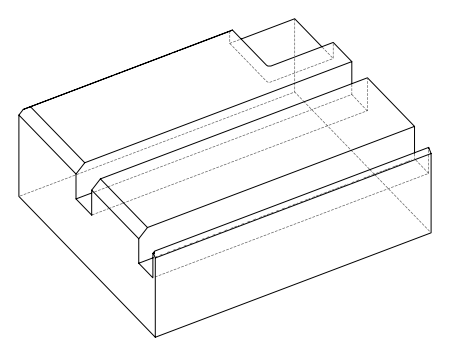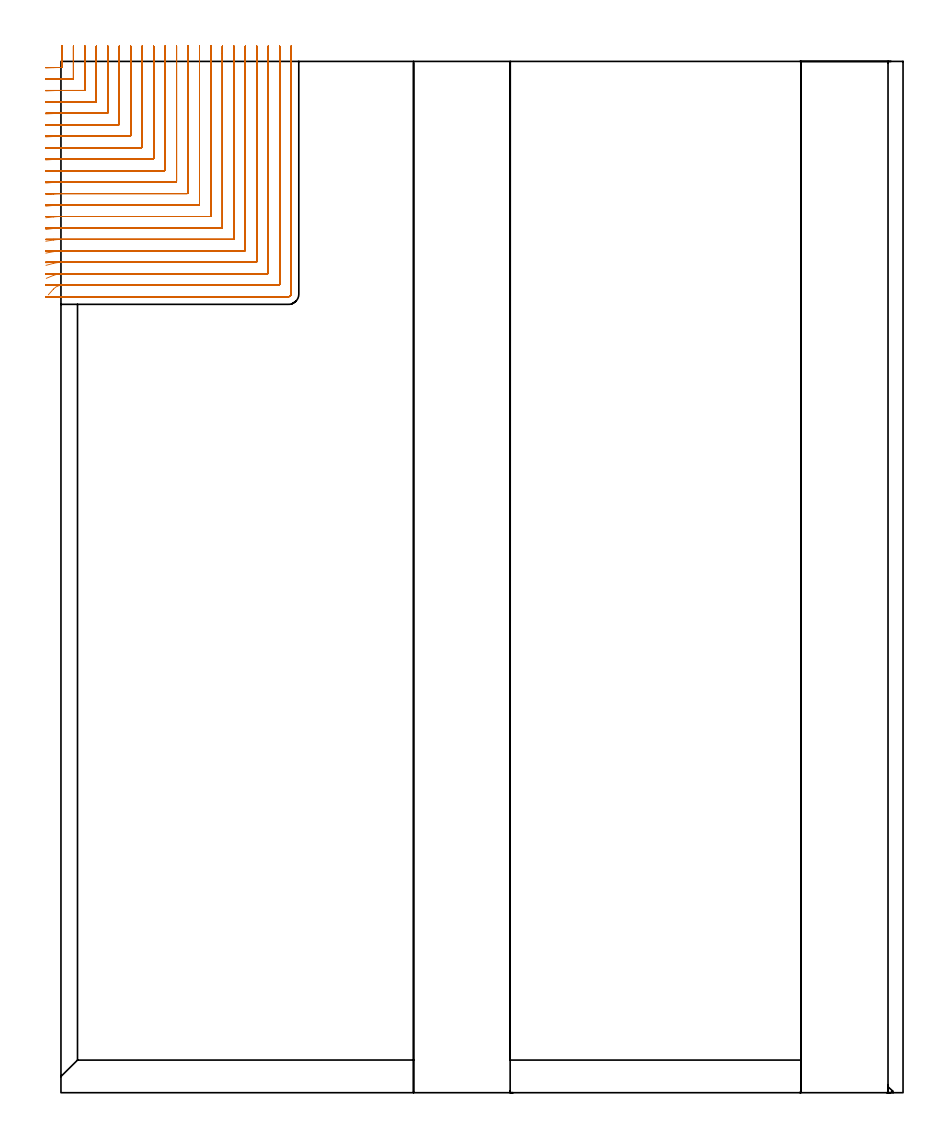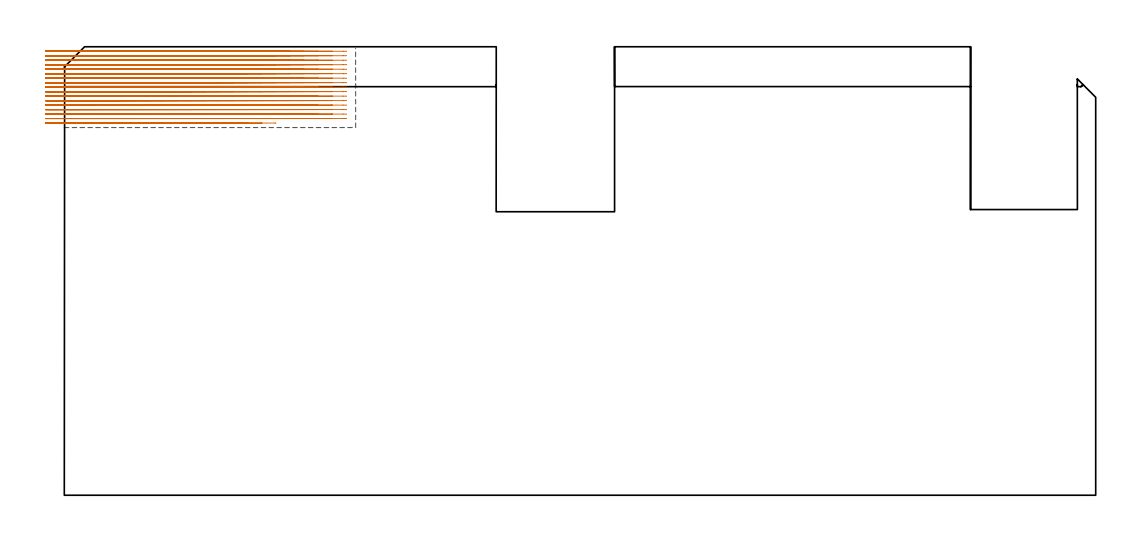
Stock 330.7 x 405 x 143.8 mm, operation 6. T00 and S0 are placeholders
(PLAN: 8 operations, 2 tool changes, 143.1 min)
(1 AREA_MILL | FG_CHAMFER_SURFACE | UGT0205_001 | 4.81 min | 10462 mm3)
(2 AREA_MILL_1 | FG_CHAMFER_SURFACE_1 | UGT0205_001 | 5.71 min | 11904 mm3)
(3 AREA_MILL_2 | FG_CHAMFER_SURFACE_2 | UGT0205_001 | 9.86 min | 52478 mm3)
(4 AREA_MILL_3 | FG_CHAMFER_SURFACE_3 | UGT0205_001 | 7.37 min | 6407 mm3)
(5 AREA_MILL_4 | FG_CHAMFER_SURFACE_4 | UGT0205_001 | 0.17 min | 132 mm3)
(6 MILL_CORNER_NOTCH_RECTANGULAR | CORNER_NOTCH_RECTANGULAR | NXT0201_008 | Follow Part, ap 1.5, ae 75% | 88.28 min | 230605 mm3)
(7 MILL_RECTANGULAR_SLOT | SLOT_RECTANGULAR | UGT0201_004 | Follow Part, ap 8, ae 75% | 13.48 min | 811189 mm3)
(8 MILL_RECTANGULAR_SLOT_1 | SLOT_RECTANGULAR_1 | UGT0201_004 | Follow Part, ap 8, ae 75% | 13.42 min | 701512 mm3)
(TOOL UGT0205_001 | Chamfer Mill 20 x 3 x 45 deg. | D20 FL50 Z2)
(TOOL NXT0201_008 | ENDMILL 6mm [2P460-0600-NA 1630] | D6 FL26 Z6)
(TOOL UGT0201_004 | End Mill 32 mm | D32 FL53 Z6)
(OP 6 MILL_CORNER_NOTCH_RECTANGULAR, part 1 of 2)
G17 G21 G94 G90
T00 M6
G54
G17 G0 G90 X-5.998 Y402.423 S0 M3
G43 Z153.8 H1
Z142.361
G94 G1 X-3. Y402.536 F250.
G2 X0.107 Y402.6 R90. F500.
G3 X0.4 Y402.894 R0.3
G1 Y408.
Y411. F250.
G0 Z153.8
X-5.998 Y397.913
Z142.361
G1 X-3. Y398.032
G2 X0.398 Y398.1 R85.5 F500.
G1 X4.605
G3 X4.9 Y398.395 R0.3
G1 Y408.
Y411. F250.
G0 Z153.8
X-5.997 Y393.403
Z142.361
G1 X-3. Y393.529
G2 X0.398 Y393.6 R81. F500.
G1 X9.105
G3 X9.4 Y393.895 R0.3
G1 Y408.
Y411. F250.
G0 Z153.8
X-5.997 Y388.891
Z142.361
G1 X-3. Y389.024
G2 X0.398 Y389.1 R76.5 F500.
G1 X13.605
G3 X13.9 Y389.395 R0.3
G1 Y408.
Y411. F250.
G0 Z153.8
X-5.997 Y384.378
Z142.361
G1 X-3. Y384.52
G2 X0.398 Y384.6 R72. F500.
G1 X18.105
G3 X18.4 Y384.895 R0.3
G1 Y408.
Y411. F250.
G0 Z153.8
X-5.996 Y379.863
Z142.361
G1 X-3. Y380.014
G2 X0.398 Y380.1 R67.5 F500.
G1 X22.605
G3 X22.9 Y380.395 R0.3
G1 Y408.
Y411. F250.
G0 Z153.8
X-5.996 Y375.346
Z142.361
G1 X-3. Y375.508
G2 X0.398 Y375.6 R63. F500.
G1 X27.105
G3 X27.4 Y375.895 R0.3
G1 Y408.
Y411. F250.
G0 Z153.8
X-5.995 Y370.827
Z142.361
G1 X-3. Y371.001
G2 X0.398 Y371.1 R58.5 F500.
G1 X31.604
G3 X31.9 Y371.396 R0.3
G1 Y408.
Y411. F250.
G0 Z153.8
X-5.994 Y366.304
Z142.361
G1 X-3. Y366.493
G2 X0.398 Y366.6 R54. F500.
G1 X36.104
G3 X36.4 Y366.896 R0.3
G1 Y408.
Y411. F250.
G0 Z153.8
X-5.993 Y361.777
Z142.361
G1 X-3. Y361.983
G2 X0.398 Y362.1 R49.5 F500.
G1 X40.604
G3 X40.9 Y362.396 R0.3
G1 Y408.
Y411. F250.
G0 Z153.8
X-5.991 Y357.245
Z142.361
G1 X-3. Y357.471
G2 X0.398 Y357.6 R45. F500.
G1 X45.104
G3 X45.4 Y357.896 R0.3
G1 Y408.
Y411. F250.
G0 Z153.8
X-5.989 Y352.705
Z142.361
G1 X-3. Y352.957
G2 X0.398 Y353.1 R40.5 F500.
G1 X49.604
G3 X49.9 Y353.396 R0.3
G1 Y408.
Y411. F250.
G0 Z153.8
X-5.987 Y348.156
Z142.361
G1 X-3. Y348.439
G2 X0.398 Y348.6 R36. F500.
G1 X54.104
G3 X54.4 Y348.896 R0.3
G1 Y408.
Y411. F250.
G0 Z153.8
X-5.982 Y343.592
Z142.361
G1 X-3. Y343.916
G2 X0.398 Y344.1 R31.5 F500.
G1 X58.603
G3 X58.9 Y344.397 R0.3
G1 Y408.
Y411. F250.
G0 Z153.8
X-5.976 Y339.008
Z142.361
G1 X-3. Y339.385
G2 X0.398 Y339.6 R27. F500.
G1 X63.103
G3 X63.4 Y339.897 R0.3
G1 Y408.
Y411. F250.
G0 Z153.8
X-5.966 Y334.389
Z142.361
G1 X-3. Y334.842
G2 X0.398 Y335.1 R22.5 F500.
G1 X67.603
G3 X67.9 Y335.397 R0.3
G1 Y408.
Y411. F250.
G0 Z153.8
X-5.946 Y329.71
Z142.361
G1 X-3. Y330.276
G2 X0.398 Y330.6 R18. F500.
G1 X72.103
G3 X72.4 Y330.897 R0.3
G1 Y408.
Y411. F250.
G0 Z153.8
X-5.903 Y324.91
Z142.361
G1 X-3. Y325.665
G2 X0.398 Y326.1 R13.5 F500.
G1 X76.603
G3 X76.9 Y326.397 R0.3
G1 Y408.
Y411. F250.
G0 Z153.8
X-5.778 Y319.801
Z142.361
G1 X-3. Y320.934
G2 X0.398 Y321.6 R9. F500.
G1 X81.103
G3 X81.4 Y321.897 R0.3
G1 Y408.
Y411. F250.
G0 Z153.8
X-4.959 Y313.339
Z142.361
G1 X-2.97 Y315.584
G2 X0.398 Y317.1 R4.5 F500.
G1 X85.603
G3 X85.9 Y317.397 R0.3
G1 Y408.
Y411. F250.
G0 Z153.8
X-2.602 Y312.6
Z142.361
G1 X0.398
X89.4 F500.
G3 X90.4 Y313.6 R1.
G1 Y408.
Y411. F250.
G0 Z153.8
X-6. Y402.574
Z140.922
G1 X-3. Y402.597
G2 X-2.296 Y402.6 R90. F500.
G1 X0.106
G3 X0.4 Y402.894 R0.3
G1 Y408.
Y411. F250.
G0 Z153.8
X-6. Y398.072
Z140.922
G1 X-3. Y398.097
G2 X-2.296 Y398.1 R85.5 F500.
G1 X4.605
G3 X4.9 Y398.395 R0.3
G1 Y408.
Y411. F250.
G0 Z153.8
X-6. Y393.571
Z140.922
G1 X-3. Y393.597
G2 X-2.296 Y393.6 R81. F500.
G1 X9.105
G3 X9.4 Y393.895 R0.3
G1 Y408.
Y411. F250.
G0 Z153.8
X-6. Y389.069
Z140.922
G1 X-3. Y389.097
G2 X-2.296 Y389.1 R76.5 F500.
G1 X13.605
G3 X13.9 Y389.395 R0.3
G1 Y408.
Y411. F250.
G0 Z153.8
X-6. Y384.567
Z140.922
G1 X-3. Y384.597
G2 X-2.296 Y384.6 R72. F500.
G1 X18.105
G3 X18.4 Y384.895 R0.3
G1 Y408.
Y411. F250.
G0 Z153.8
X-6. Y380.065
Z140.922
G1 X-3. Y380.096
G2 X-2.296 Y380.1 R67.5 F500.
G1 X22.605
G3 X22.9 Y380.395 R0.3
G1 Y408.
Y411. F250.
G0 Z153.8
X-6. Y375.563
Z140.922
G1 X-3. Y375.596
G2 X-2.296 Y375.6 R63. F500.
G1 X27.105
G3 X27.4 Y375.895 R0.3
G1 Y408.
Y411. F250.
G0 Z153.8
X-6. Y371.06
Z140.922
G1 X-3. Y371.096
G2 X-2.296 Y371.1 R58.5 F500.
G1 X31.604
G3 X31.9 Y371.396 R0.3
G1 Y408.
Y411. F250.
G0 Z153.8
X-6. Y366.556
Z140.922
G1 X-3. Y366.595
G2 X-2.296 Y366.6 R54. F500.
G1 X36.104
G3 X36.4 Y366.896 R0.3
G1 Y408.
Y411. F250.
G0 Z153.8
X-6. Y362.052
Z140.922
G1 X-3. Y362.095
G2 X-2.296 Y362.1 R49.5 F500.
G1 X40.604
G3 X40.9 Y362.396 R0.3
G1 Y408.
Y411. F250.
G0 Z153.8
X-6. Y357.548
Z140.922
G1 X-3. Y357.594
G2 X-2.296 Y357.6 R45. F500.
G1 X45.104
G3 X45.4 Y357.896 R0.3
G1 Y408.
Y411. F250.
G0 Z153.8
X-6. Y353.042
Z140.922
G1 X-3. Y353.094
G2 X-2.296 Y353.1 R40.5 F500.
G1 X49.604
G3 X49.9 Y353.396 R0.3
G1 Y408.
Y411. F250.
G0 Z153.8
X-5.999 Y348.534
Z140.922
G1 X-3. Y348.593
G2 X-2.296 Y348.6 R36. F500.
G1 X54.104
G3 X54.4 Y348.896 R0.3
G1 Y408.
Y411. F250.
G0 Z153.8
X-5.999 Y344.025
Z140.922
G1 X-3. Y344.092
G2 X-2.296 Y344.1 R31.5 F500.
G1 X58.603
G3 X58.9 Y344.397 R0.3
G1 Y408.
Y411. F250.
G0 Z153.8
X-5.999 Y339.513
Z140.922
G1 X-3. Y339.591
G2 X-2.296 Y339.6 R27. F500.
G1 X63.103
G3 X63.4 Y339.897 R0.3
G1 Y408.
Y411. F250.
G0 Z153.8
X-5.999 Y334.995
Z140.922
G1 X-3. Y335.089
G2 X-2.296 Y335.1 R22.5 F500.
G1 X67.603
G3 X67.9 Y335.397 R0.3
G1 Y408.
Y411. F250.
G0 Z153.8
X-5.998 Y330.469
Z140.922
G1 X-3. Y330.586
G2 X-2.296 Y330.6 R18. F500.
G1 X72.103
G3 X72.4 Y330.897 R0.3
G1 Y408.
Y411. F250.
G0 Z153.8
X-5.996 Y325.925
Z140.922
G1 X-3. Y326.082
G2 X-2.296 Y326.1 R13.5 F500.
G1 X76.603
G3 X76.9 Y326.397 R0.3
G1 Y408.
Y411. F250.
G0 Z153.8
X-5.991 Y321.338
Z140.922
G1 X-3. Y321.572
G2 X-2.296 Y321.6 R9. F500.
G1 X81.103
G3 X81.4 Y321.897 R0.3
G1 Y408.
Y411. F250.
G0 Z153.8
X-6. Y317.045
Z140.922
G1 X-3.
G2 X-2.296 Y317.1 R4.5 F500.
G1 X85.603
G3 X85.9 Y317.397 R0.3
G1 Y408.
Y411. F250.
G0 Z153.8
X-5.296 Y312.6
Z140.922
G1 X-2.296
X89.4 F500.
G3 X90.4 Y313.6 R1.
G1 Y408.
Y411. F250.
G0 Z153.8
X-6. Y402.599
Z139.483
G1 X-3. Y402.6
X0.106 F500.
G3 X0.4 Y402.894 R0.3
G1 Y408.
Y411. F250.
G0 Z153.8
X-6. Y398.099
Z139.483
G1 X-3. Y398.1
X0.106 F500.
X4.605
G3 X4.9 Y398.395 R0.3
G1 Y408.
Y411. F250.
G0 Z153.8
X-6. Y393.599
Z139.483
G1 X-3. Y393.6
X4.605 F500.
X9.105
G3 X9.4 Y393.895 R0.3
G1 Y408.
Y411. F250.
G0 Z153.8
X-6. Y389.099
Z139.483
G1 X-3. Y389.1
X9.105 F500.
X13.605
G3 X13.9 Y389.395 R0.3
G1 Y408.
Y411. F250.
G0 Z153.8
X-6. Y384.599
Z139.483
G1 X-3. Y384.6
X13.605 F500.
X18.105
G3 X18.4 Y384.895 R0.3
G1 Y408.
Y411. F250.
G0 Z153.8
X-6. Y380.099
Z139.483
G1 X-3. Y380.1
X18.105 F500.
X22.605
G3 X22.9 Y380.395 R0.3
G1 Y408.
Y411. F250.
G0 Z153.8
X-6. Y375.599
Z139.483
G1 X-3. Y375.6
X22.605 F500.
X27.105
G3 X27.4 Y375.895 R0.3
G1 Y408.
Y411. F250.
G0 Z153.8
X-6. Y371.098
Z139.483
G1 X-3. Y371.1
X27.105 F500.
X31.604
G3 X31.9 Y371.396 R0.3
G1 Y408.
Y411. F250.
G0 Z153.8
X-6. Y366.598
Z139.483
G1 X-3. Y366.6
X31.604 F500.
X36.104
G3 X36.4 Y366.896 R0.3
G1 Y408.
Y411. F250.
G0 Z153.8
X-6. Y362.098
Z139.483
G1 X-3. Y362.1
X36.104 F500.
X40.604
G3 X40.9 Y362.396 R0.3
G1 Y408.
Y411. F250.
G0 Z153.8
X-6. Y357.598
Z139.483
G1 X-3. Y357.6
X40.604 F500.
X45.104
G3 X45.4 Y357.896 R0.3
G1 Y408.
Y411. F250.
G0 Z153.8
X-6. Y353.098
Z139.483
G1 X-3. Y353.1
X45.104 F500.
X49.604
G3 X49.9 Y353.396 R0.3
G1 Y408.
Y411. F250.
G0 Z153.8
X-6. Y348.598
Z139.483
G1 X-3. Y348.6
X49.604 F500.
X54.104
G3 X54.4 Y348.896 R0.3
G1 Y408.
Y411. F250.
G0 Z153.8
X-6. Y344.097
Z139.483
G1 X-3. Y344.1
X54.104 F500.
X58.603
G3 X58.9 Y344.397 R0.3
G1 Y408.
Y411. F250.
G0 Z153.8
X-6. Y339.597
Z139.483
G1 X-3. Y339.6
X58.603 F500.
X63.103
G3 X63.4 Y339.897 R0.3
G1 Y408.
Y411. F250.
G0 Z153.8
X-6. Y335.096
Z139.483
G1 X-3. Y335.1
X63.103 F500.
X67.603
G3 X67.9 Y335.397 R0.3
G1 Y408.
Y411. F250.
G0 Z153.8
X-6. Y330.595
Z139.483
G1 X-3. Y330.6
X67.603 F500.
X72.103
G3 X72.4 Y330.897 R0.3
G1 Y408.
Y411. F250.
G0 Z153.8
X-6. Y326.093
Z139.483
G1 X-3. Y326.1
X72.103 F500.
X76.603
G3 X76.9 Y326.397 R0.3
G1 Y408.
Y411. F250.
G0 Z153.8
X-6. Y321.59
Z139.483
G1 X-3. Y321.6
X76.603 F500.
X81.103
G3 X81.4 Y321.897 R0.3
G1 Y408.
Y411. F250.
G0 Z153.8
X-6. Y317.08
Z139.483
G1 X-3. Y317.1
X81.103 F500.
X85.603
G3 X85.9 Y317.397 R0.3
G1 Y408.
Y411. F250.
G0 Z153.8
X-5.971 Y312.6
Z139.483
G1 X-2.971
X89.4 F500.
G3 X90.4 Y313.6 R1.
G1 Y408.
Y411. F250.
G0 Z153.8
X-6. Y402.6
Z138.044
G1 X-3.
X0.106 F500.
G3 X0.4 Y402.894 R0.3
G1 Y408.
Y411. F250.
G0 Z153.8
X-6. Y398.1
Z138.044
G1 X-3.
X4.605 F500.
G3 X4.9 Y398.395 R0.3
G1 Y408.
Y411. F250.
G0 Z153.8
X-6. Y393.6
Z138.044
G1 X-3.
X9.105 F500.
G3 X9.4 Y393.895 R0.3
G1 Y408.
Y411. F250.
G0 Z153.8
X-6. Y389.1
Z138.044
G1 X-3.
X13.605 F500.
G3 X13.9 Y389.395 R0.3
G1 Y408.
Y411. F250.
G0 Z153.8
X-6. Y384.6
Z138.044
G1 X-3.
X18.105 F500.
G3 X18.4 Y384.895 R0.3
G1 Y408.
Y411. F250.
G0 Z153.8
X-6. Y380.1
Z138.044
G1 X-3.
X22.605 F500.
G3 X22.9 Y380.395 R0.3
G1 Y408.
Y411. F250.
G0 Z153.8
X-6. Y375.6
Z138.044
G1 X-3.
X27.105 F500.
G3 X27.4 Y375.895 R0.3
G1 Y408.
Y411. F250.
G0 Z153.8
X-6. Y371.1
Z138.044
G1 X-3.
X31.604 F500.
G3 X31.9 Y371.396 R0.3
G1 Y408.
Y411. F250.
G0 Z153.8
X-6. Y366.6
Z138.044
G1 X-3.
X36.104 F500.
G3 X36.4 Y366.896 R0.3
G1 Y408.
Y411. F250.
G0 Z153.8
X-6. Y362.1
Z138.044
G1 X-3.
X40.604 F500.
G3 X40.9 Y362.396 R0.3
G1 Y408.
Y411. F250.
G0 Z153.8
X-6. Y357.6
Z138.044
G1 X-3.
X45.104 F500.
G3 X45.4 Y357.896 R0.3
G1 Y408.
Y411. F250.
G0 Z153.8
X-6. Y353.1
Z138.044
G1 X-3.
X49.604 F500.
G3 X49.9 Y353.396 R0.3
G1 Y408.
Y411. F250.
G0 Z153.8
X-6. Y348.6
Z138.044
G1 X-3.
X54.104 F500.
G3 X54.4 Y348.896 R0.3
G1 Y408.
Y411. F250.
G0 Z153.8
X-6. Y344.1
Z138.044
G1 X-3.
X58.603 F500.
G3 X58.9 Y344.397 R0.3
G1 Y408.
Y411. F250.
G0 Z153.8
X-6. Y339.6
Z138.044
G1 X-3.
X63.103 F500.
G3 X63.4 Y339.897 R0.3
G1 Y408.
Y411. F250.
G0 Z153.8
X-6. Y335.1
Z138.044
G1 X-3.
X67.603 F500.
G3 X67.9 Y335.397 R0.3
G1 Y408.
Y411. F250.
G0 Z153.8
X-6. Y330.6
Z138.044
G1 X-3.
X72.103 F500.
G3 X72.4 Y330.897 R0.3
G1 Y408.
Y411. F250.
G0 Z153.8
X-6. Y326.1
Z138.044
G1 X-3.
X76.603 F500.
G3 X76.9 Y326.397 R0.3
G1 Y408.
Y411. F250.
G0 Z153.8
X-6. Y321.6
Z138.044
G1 X-3.
X81.103 F500.
G3 X81.4 Y321.897 R0.3
G1 Y408.
Y411. F250.
G0 Z153.8
X-6. Y317.1
Z138.044
G1 X-3.
X85.603 F500.
G3 X85.9 Y317.397 R0.3
G1 Y408.
Y411. F250.
G0 Z153.8
X-6. Y312.6
Z138.044
G1 X-3.
X89.4 F500.
G3 X90.4 Y313.6 R1.
G1 Y408.
Y411. F250.
G0 Z153.8
X-6. Y402.6
Z136.605
G1 X-3.
X0.106 F500.
G3 X0.4 Y402.894 R0.3
G1 Y408.
Y411. F250.
G0 Z153.8
X-6. Y398.1
Z136.605
G1 X-3.
X4.605 F500.
G3 X4.9 Y398.395 R0.3
G1 Y408.
Y411. F250.
G0 Z153.8
X-6. Y393.6
Z136.605
G1 X-3.
X9.105 F500.
G3 X9.4 Y393.895 R0.3
G1 Y408.
Y411. F250.
G0 Z153.8
X-6. Y389.1
Z136.605
G1 X-3.
X13.605 F500.
G3 X13.9 Y389.395 R0.3
G1 Y408.
Y411. F250.
G0 Z153.8
X-6. Y384.6
Z136.605
G1 X-3.
X18.105 F500.
G3 X18.4 Y384.895 R0.3
G1 Y408.
Y411. F250.
G0 Z153.8
X-6. Y380.1
Z136.605
G1 X-3.
X22.605 F500.
G3 X22.9 Y380.395 R0.3
G1 Y408.
Y411. F250.
G0 Z153.8
X-6. Y375.6
Z136.605
G1 X-3.
X27.105 F500.
G3 X27.4 Y375.895 R0.3
G1 Y408.
Y411. F250.
G0 Z153.8
X-6. Y371.1
Z136.605
G1 X-3.
X31.604 F500.
G3 X31.9 Y371.396 R0.3
G1 Y408.
Y411. F250.
G0 Z153.8
X-6. Y366.6
Z136.605
G1 X-3.
X36.104 F500.
G3 X36.4 Y366.896 R0.3
G1 Y408.
Y411. F250.
G0 Z153.8
X-6. Y362.1
Z136.605
G1 X-3.
X40.604 F500.
G3 X40.9 Y362.396 R0.3
G1 Y408.
Y411. F250.
G0 Z153.8
X-6. Y357.6
Z136.605
G1 X-3.
X45.104 F500.
G3 X45.4 Y357.896 R0.3
G1 Y408.
Y411. F250.
G0 Z153.8
X-6. Y353.1
Z136.605
G1 X-3.
X49.604 F500.
G3 X49.9 Y353.396 R0.3
G1 Y408.
Y411. F250.
G0 Z153.8
X-6. Y348.6
Z136.605
G1 X-3.
X54.104 F500.
G3 X54.4 Y348.896 R0.3
G1 Y408.
Y411. F250.
G0 Z153.8
X-6. Y344.1
Z136.605
G1 X-3.
X58.603 F500.
G3 X58.9 Y344.397 R0.3
G1 Y408.
Y411. F250.
G0 Z153.8
X-6. Y339.6
Z136.605
G1 X-3.
X63.103 F500.
G3 X63.4 Y339.897 R0.3
G1 Y408.
Y411. F250.
G0 Z153.8
X-6. Y335.1
Z136.605
G1 X-3.
X67.603 F500.
G3 X67.9 Y335.397 R0.3
G1 Y408.
Y411. F250.
G0 Z153.8
X-6. Y330.6
Z136.605
G1 X-3.
X72.103 F500.
G3 X72.4 Y330.897 R0.3
G1 Y408.
Y411. F250.
G0 Z153.8
X-6. Y326.1
Z136.605
G1 X-3.
X76.603 F500.
G3 X76.9 Y326.397 R0.3
G1 Y408.
Y411. F250.
G0 Z153.8
X-6. Y321.6
Z136.605
G1 X-3.
X81.103 F500.
G3 X81.4 Y321.897 R0.3
G1 Y408.
Y411. F250.
G0 Z153.8
X-6. Y317.1
Z136.605
G1 X-3.
X85.603 F500.
G3 X85.9 Y317.397 R0.3
G1 Y408.
Y411. F250.
G0 Z153.8
X-6. Y312.6
Z136.605
G1 X-3.
X89.4 F500.
G3 X90.4 Y313.6 R1.
G1 Y408.
Y411. F250.
G0 Z153.8
X-6. Y402.6
Z135.167
G1 X-3.
X0.106 F500.
G3 X0.4 Y402.894 R0.3
G1 Y408.
Y411. F250.
G0 Z153.8
X-6. Y398.1
Z135.167
G1 X-3.
X4.605 F500.
G3 X4.9 Y398.395 R0.3
G1 Y408.
Y411. F250.
G0 Z153.8
X-6. Y393.6
Z135.167
G1 X-3.
X9.105 F500.
G3 X9.4 Y393.895 R0.3
G1 Y408.
Y411. F250.
G0 Z153.8
X-6. Y389.1
Z135.167
G1 X-3.
X13.605 F500.
G3 X13.9 Y389.395 R0.3
G1 Y408.
Y411. F250.
G0 Z153.8
X-6. Y384.6
Z135.167
G1 X-3.
X18.105 F500.
G3 X18.4 Y384.895 R0.3
G1 Y408.
Y411. F250.
G0 Z153.8
X-6. Y380.1
Z135.167
G1 X-3.
X22.605 F500.
G3 X22.9 Y380.395 R0.3
G1 Y408.
Y411. F250.
G0 Z153.8
X-6. Y375.6
Z135.167
G1 X-3.
X27.105 F500.
G3 X27.4 Y375.895 R0.3
G1 Y408.
Y411. F250.
G0 Z153.8
X-6. Y371.1
Z135.167
G1 X-3.
X31.604 F500.
G3 X31.9 Y371.396 R0.3
G1 Y408.
Y411. F250.
G0 Z153.8
X-6. Y366.6
Z135.167
G1 X-3.
X36.104 F500.
G3 X36.4 Y366.896 R0.3
G1 Y408.
Y411. F250.
G0 Z153.8
X-6. Y362.1
Z135.167
G1 X-3.
X40.604 F500.
G3 X40.9 Y362.396 R0.3
G1 Y408.
Y411. F250.
G0 Z153.8
X-6. Y357.6
Z135.167
G1 X-3.
X45.104 F500.
G3 X45.4 Y357.896 R0.3
G1 Y408.
Y411. F250.
G0 Z153.8
X-6. Y353.1
Z135.167
G1 X-3.
X49.604 F500.
G3 X49.9 Y353.396 R0.3
G1 Y408.
Y411. F250.
G0 Z153.8
X-6. Y348.6
Z135.167
G1 X-3.
X54.104 F500.
G3 X54.4 Y348.896 R0.3
G1 Y408.
Y411. F250.
G0 Z153.8
X-6. Y344.1
Z135.167
G1 X-3.
X58.603 F500.
G3 X58.9 Y344.397 R0.3
G1 Y408.
Y411. F250.
G0 Z153.8
X-6. Y339.6
Z135.167
G1 X-3.
X63.103 F500.
G3 X63.4 Y339.897 R0.3
G1 Y408.
Y411. F250.
G0 Z153.8
X-6. Y335.1
Z135.167
G1 X-3.
X67.603 F500.
G3 X67.9 Y335.397 R0.3
G1 Y408.
Y411. F250.
G0 Z153.8
X-6. Y330.6
Z135.167
G1 X-3.
X72.103 F500.
G3 X72.4 Y330.897 R0.3
G1 Y408.
Y411. F250.
G0 Z153.8
X-6. Y326.1
Z135.167
G1 X-3.
X76.603 F500.
G3 X76.9 Y326.397 R0.3
G1 Y408.
Y411. F250.
G0 Z153.8
X-6. Y321.6
Z135.167
G1 X-3.
X81.103 F500.
G3 X81.4 Y321.897 R0.3
G1 Y408.
Y411. F250.
G0 Z153.8
X-6. Y317.1
Z135.167
G1 X-3.
X85.603 F500.
G3 X85.9 Y317.397 R0.3
G1 Y408.
Y411. F250.
G0 Z153.8
X-6. Y312.6
Z135.167
G1 X-3.
X89.4 F500.
G3 X90.4 Y313.6 R1.
G1 Y408.
Y411. F250.
G0 Z153.8
X-6. Y402.6
Z133.728
G1 X-3.
X0.106 F500.
G3 X0.4 Y402.894 R0.3
G1 Y408.
Y411. F250.
G0 Z153.8
X-6. Y398.1
Z133.728
G1 X-3.
X4.605 F500.
G3 X4.9 Y398.395 R0.3
G1 Y408.
Y411. F250.
G0 Z153.8
X-6. Y393.6
Z133.728
G1 X-3.
X9.105 F500.
G3 X9.4 Y393.895 R0.3
G1 Y408.
Y411. F250.
G0 Z153.8
X-6. Y389.1
Z133.728
G1 X-3.
X13.605 F500.
G3 X13.9 Y389.395 R0.3
G1 Y408.
Y411. F250.
G0 Z153.8
X-6. Y384.6
Z133.728
G1 X-3.
X18.105 F500.
G3 X18.4 Y384.895 R0.3
G1 Y408.
Y411. F250.
G0 Z153.8
X-6. Y380.1
Z133.728
G1 X-3.
X22.605 F500.
G3 X22.9 Y380.395 R0.3
G1 Y408.
Y411. F250.
G0 Z153.8
X-6. Y375.6
Z133.728
G1 X-3.
X27.105 F500.
G3 X27.4 Y375.895 R0.3
G1 Y408.
Y411. F250.
G0 Z153.8
X-6. Y371.1
Z133.728
G1 X-3.
X31.604 F500.
G3 X31.9 Y371.396 R0.3
G1 Y408.
Y411. F250.
G0 Z153.8
X-6. Y366.6
Z133.728
G1 X-3.
X36.104 F500.
G3 X36.4 Y366.896 R0.3
G1 Y408.
Y411. F250.
G0 Z153.8
X-6. Y362.1
Z133.728
G1 X-3.
X40.604 F500.
G3 X40.9 Y362.396 R0.3
G1 Y408.
Y411. F250.
G0 Z153.8
X-6. Y357.6
Z133.728
G1 X-3.
X45.104 F500.
G3 X45.4 Y357.896 R0.3
G1 Y408.
Y411. F250.
G0 Z153.8
X-6. Y353.1
Z133.728
G1 X-3.
X49.604 F500.
G3 X49.9 Y353.396 R0.3
G1 Y408.
Y411. F250.
G0 Z153.8
X-6. Y348.6
Z133.728
G1 X-3.
X54.104 F500.
G3 X54.4 Y348.896 R0.3
G1 Y408.
Y411. F250.
G0 Z153.8
X-6. Y344.1
Z133.728
G1 X-3.
X58.603 F500.
G3 X58.9 Y344.397 R0.3
G1 Y408.
Y411. F250.
G0 Z153.8
X-6. Y339.6
Z133.728
G1 X-3.
X63.103 F500.
G3 X63.4 Y339.897 R0.3
G1 Y408.
Y411. F250.
G0 Z153.8
X-6. Y335.1
Z133.728
G1 X-3.
X67.603 F500.
G3 X67.9 Y335.397 R0.3
G1 Y408.
Y411. F250.
G0 Z153.8
X-6. Y330.6
Z133.728
G1 X-3.
X72.103 F500.
G3 X72.4 Y330.897 R0.3
G1 Y408.
Y411. F250.
G0 Z153.8
X-6. Y326.1
Z133.728
G1 X-3.
X76.603 F500.
G3 X76.9 Y326.397 R0.3
G1 Y408.
Y411. F250.
G0 Z153.8
X-6. Y321.6
Z133.728
G1 X-3.
X81.103 F500.
G3 X81.4 Y321.897 R0.3
G1 Y408.
Y411. F250.
G0 Z153.8
X-6. Y317.1
Z133.728
G1 X-3.
X85.603 F500.
G3 X85.9 Y317.397 R0.3
G1 Y408.
Y411. F250.
G0 Z153.8
X-6. Y312.6
Z133.728
G1 X-3.
X89.4 F500.
G3 X90.4 Y313.6 R1.
G1 Y408.
Y411. F250.
G0 Z153.8
X-6. Y402.6
Z132.289
G1 X-3.
X0.106 F500.
G3 X0.4 Y402.894 R0.3
G1 Y408.
Y411. F250.
G0 Z153.8
X-6. Y398.1
Z132.289
G1 X-3.
X4.605 F500.
G3 X4.9 Y398.395 R0.3
G1 Y408.
Y411. F250.
G0 Z153.8
X-6. Y393.6
Z132.289
G1 X-3.
X9.105 F500.
G3 X9.4 Y393.895 R0.3
G1 Y408.
Y411. F250.
G0 Z153.8
X-6. Y389.1
Z132.289
G1 X-3.
X13.605 F500.
G3 X13.9 Y389.395 R0.3
G1 Y408.
Y411. F250.
G0 Z153.8
X-6. Y384.6
Z132.289
G1 X-3.
X18.105 F500.
G3 X18.4 Y384.895 R0.3
G1 Y408.
Y411. F250.
G0 Z153.8
X-6. Y380.1
Z132.289
G1 X-3.
X22.605 F500.
G3 X22.9 Y380.395 R0.3
G1 Y408.
Y411. F250.
G0 Z153.8
X-6. Y375.6
Z132.289
G1 X-3.
X27.105 F500.
G3 X27.4 Y375.895 R0.3
G1 Y408.
Y411. F250.
G0 Z153.8
X-6. Y371.1
Z132.289
G1 X-3.
X31.604 F500.
G3 X31.9 Y371.396 R0.3
G1 Y408.
Y411. F250.
G0 Z153.8
X-6. Y366.6
Z132.289
G1 X-3.
X36.104 F500.
G3 X36.4 Y366.896 R0.3
G1 Y408.
Y411. F250.
G0 Z153.8
X-6. Y362.1
Z132.289
G1 X-3.
X40.604 F500.
G3 X40.9 Y362.396 R0.3
G1 Y408.
Y411. F250.
G0 Z153.8
X-6. Y357.6
Z132.289
G1 X-3.
X45.104 F500.
G3 X45.4 Y357.896 R0.3
G1 Y408.
Y411. F250.
G0 Z153.8
X-6. Y353.1
Z132.289
G1 X-3.
X49.604 F500.
G3 X49.9 Y353.396 R0.3
G1 Y408.
Y411. F250.
G0 Z153.8
X-6. Y348.6
Z132.289
G1 X-3.
X54.104 F500.
G3 X54.4 Y348.896 R0.3
G1 Y408.
Y411. F250.
G0 Z153.8
X-6. Y344.1
Z132.289
G1 X-3.
X58.603 F500.
G3 X58.9 Y344.397 R0.3
G1 Y408.
Y411. F250.
G0 Z153.8
X-6. Y339.6
Z132.289
G1 X-3.
X63.103 F500.
G3 X63.4 Y339.897 R0.3
G1 Y408.
Y411. F250.
G0 Z153.8
X-6. Y335.1
Z132.289
G1 X-3.
X67.603 F500.
G3 X67.9 Y335.397 R0.3
G1 Y408.
Y411. F250.
G0 Z153.8
X-6. Y330.6
Z132.289
G1 X-3.
X72.103 F500.
G3 X72.4 Y330.897 R0.3
G1 Y408.
Y411. F250.
G0 Z153.8
X-6. Y326.1
Z132.289
G1 X-3.
X76.603 F500.
G3 X76.9 Y326.397 R0.3
G1 Y408.
Y411. F250.
G0 Z153.8
X-6. Y321.6
Z132.289
G1 X-3.
X81.103 F500.
G3 X81.4 Y321.897 R0.3
G1 Y408.
Y411. F250.
G0 Z153.8
X-6. Y317.1
Z132.289
G1 X-3.
X85.603 F500.
G3 X85.9 Y317.397 R0.3
G1 Y408.
Y411. F250.
G0 Z153.8
X-6. Y312.6
Z132.289
G1 X-3.
X89.4 F500.
G3 X90.4 Y313.6 R1.
G1 Y408.
Y411. F250.
G0 Z153.8
X-6. Y402.6
Z130.85
G1 X-3.
X0.106 F500.
G3 X0.4 Y402.894 R0.3
G1 Y408.
Y411. F250.
G0 Z153.8
X-6. Y398.1
Z130.85
G1 X-3.
X4.605 F500.
G3 X4.9 Y398.395 R0.3
G1 Y408.
Y411. F250.
G0 Z153.8
X-6. Y393.6
Z130.85
G1 X-3.
X9.105 F500.
G3 X9.4 Y393.895 R0.3
G1 Y408.
Y411. F250.
G0 Z153.8
X-6. Y389.1
Z130.85
G1 X-3.
X13.605 F500.
G3 X13.9 Y389.395 R0.3
G1 Y408.
Y411. F250.
G0 Z153.8
X-6. Y384.6
Z130.85
G1 X-3.
X18.105 F500.
G3 X18.4 Y384.895 R0.3
G1 Y408.
Y411. F250.
G0 Z153.8
X-6. Y380.1
Z130.85
G1 X-3.
X22.605 F500.
G3 X22.9 Y380.395 R0.3
G1 Y408.
Y411. F250.
G0 Z153.8
X-6. Y375.6
Z130.85
G1 X-3.
X27.105 F500.
G3 X27.4 Y375.895 R0.3
G1 Y408.
Y411. F250.
G0 Z153.8
X-6. Y371.1
Z130.85
G1 X-3.
X31.604 F500.
G3 X31.9 Y371.396 R0.3
G1 Y408.
Y411. F250.
G0 Z153.8
X-6. Y366.6
Z130.85
G1 X-3.
X36.104 F500.
G3 X36.4 Y366.896 R0.3
G1 Y408.
Y411. F250.
G0 Z153.8
X-6. Y362.1
Z130.85
G1 X-3.
X40.604 F500.
G3 X40.9 Y362.396 R0.3
G1 Y408.
Y411. F250.
G0 Z153.8
X-6. Y357.6
Z130.85
G1 X-3.
X45.104 F500.
G3 X45.4 Y357.896 R0.3
G1 Y408.
Y411. F250.
G0 Z153.8
X-6. Y353.1
Z130.85
G1 X-3.
X49.604 F500.
G3 X49.9 Y353.396 R0.3
G1 Y408.
Y411. F250.
G0 Z153.8
X-6. Y348.6
Z130.85
G1 X-3.
X54.104 F500.
G3 X54.4 Y348.896 R0.3
G1 Y408.
Y411. F250.
G0 Z153.8
X-6. Y344.1
Z130.85
G1 X-3.
X58.603 F500.
G3 X58.9 Y344.397 R0.3
G1 Y408.
Y411. F250.
G0 Z153.8
X-6. Y339.6
Z130.85
G1 X-3.
X63.103 F500.
G3 X63.4 Y339.897 R0.3
G1 Y408.
Y411. F250.
G0 Z153.8
X-6. Y335.1
Z130.85
G1 X-3.
X67.603 F500.
G3 X67.9 Y335.397 R0.3
G1 Y408.
Y411. F250.
G0 Z153.8
X-6. Y330.6
Z130.85
G1 X-3.
X72.103 F500.
G3 X72.4 Y330.897 R0.3
G1 Y408.
Y411. F250.
G0 Z153.8
X-6. Y326.1
Z130.85
G1 X-3.
X76.603 F500.
G3 X76.9 Y326.397 R0.3
G1 Y408.
Y411. F250.
G0 Z153.8
X-6. Y321.6
Z130.85
G1 X-3.
X81.103 F500.
G3 X81.4 Y321.897 R0.3
G1 Y408.
Y411. F250.
G0 Z153.8
X-6. Y317.1
Z130.85
G1 X-3.
X85.603 F500.
G3 X85.9 Y317.397 R0.3
G1 Y408.
Y411. F250.
G0 Z153.8
X-6. Y312.6
Z130.85
G1 X-3.
X89.4 F500.
G3 X90.4 Y313.6 R1.
G1 Y408.
Y411. F250.
G0 Z153.8
X-6. Y402.6
Z129.411
G1 X-3.
X0.106 F500.
G3 X0.4 Y402.894 R0.3
G1 Y408.
Y411. F250.
G0 Z153.8
X-6. Y398.1
Z129.411
G1 X-3.
X4.605 F500.
G3 X4.9 Y398.395 R0.3
G1 Y408.
Y411. F250.
G0 Z153.8
X-6. Y393.6
Z129.411
G1 X-3.
X9.105 F500.
G3 X9.4 Y393.895 R0.3
G1 Y408.
Y411. F250.
G0 Z153.8
X-6. Y389.1
Z129.411
G1 X-3.
X13.605 F500.
G3 X13.9 Y389.395 R0.3
G1 Y408.
Y411. F250.
G0 Z153.8
X-6. Y384.6
Z129.411
G1 X-3.
X18.105 F500.
G3 X18.4 Y384.895 R0.3
G1 Y408.
Y411. F250.
G0 Z153.8
X-6. Y380.1
Z129.411
G1 X-3.
X22.605 F500.
G3 X22.9 Y380.395 R0.3
G1 Y408.
Y411. F250.
G0 Z153.8
X-6. Y375.6
Z129.411
G1 X-3.
X27.105 F500.
G3 X27.4 Y375.895 R0.3
G1 Y408.
Y411. F250.
G0 Z153.8
X-6. Y371.1
Z129.411
G1 X-3.
X31.604 F500.
G3 X31.9 Y371.396 R0.3
G1 Y408.
Y411. F250.
G0 Z153.8
X-6. Y366.6
Z129.411
G1 X-3.
X36.104 F500.
G3 X36.4 Y366.896 R0.3
G1 Y408.
Y411. F250.
G0 Z153.8
X-6. Y362.1
Z129.411
G1 X-3.
X40.604 F500.
G3 X40.9 Y362.396 R0.3
G1 Y408.
Y411. F250.
G0 Z153.8
X-6. Y357.6
Z129.411
G1 X-3.
X45.104 F500.
G3 X45.4 Y357.896 R0.3
G1 Y408.
Y411. F250.
G0 Z153.8
X-6. Y353.1
Z129.411
G1 X-3.
X49.604 F500.
G3 X49.9 Y353.396 R0.3
G1 Y408.
Y411. F250.
G0 Z153.8
X-6. Y348.6
Z129.411
G1 X-3.
X54.104 F500.
G3 X54.4 Y348.896 R0.3
G1 Y408.
Y411. F250.
G0 Z153.8
X-6. Y344.1
Z129.411
G1 X-3.
X58.603 F500.
G3 X58.9 Y344.397 R0.3
G1 Y408.
Y411. F250.
G0 Z153.8
X-6. Y339.6
Z129.411
G1 X-3.
X63.103 F500.
G3 X63.4 Y339.897 R0.3
G1 Y408.
Y411. F250.
G0 Z153.8
X-6. Y335.1
Z129.411
G1 X-3.
X67.603 F500.
G3 X67.9 Y335.397 R0.3
G1 Y408.
Y411. F250.
G0 Z153.8
X-6. Y330.6
Z129.411
G1 X-3.
X72.103 F500.
G3 X72.4 Y330.897 R0.3
G1 Y408.
Y411. F250.
G0 Z153.8
X-6. Y326.1
Z129.411
G1 X-3.
X76.603 F500.
G3 X76.9 Y326.397 R0.3
G1 Y408.
Y411. F250.
G0 Z153.8
X-6. Y321.6
Z129.411
G1 X-3.
X81.103 F500.
G3 X81.4 Y321.897 R0.3
G1 Y408.
Y411. F250.
G0 Z153.8
X-6. Y317.1
Z129.411
G1 X-3.
X85.603 F500.
G3 X85.9 Y317.397 R0.3
G1 Y408.
Y411. F250.
G0 Z153.8
X-6. Y312.6
Z129.411
G1 X-3.
X89.4 F500.
G3 X90.4 Y313.6 R1.
G1 Y408.
Y411. F250.
G0 Z153.8
X-6. Y402.6
Z127.972
G1 X-3.
X0.106 F500.
G3 X0.4 Y402.894 R0.3
G1 Y408.
Y411. F250.
G0 Z153.8
X-6. Y398.1
Z127.972
G1 X-3.
X4.605 F500.
G3 X4.9 Y398.395 R0.3
G1 Y408.
Y411. F250.
G0 Z153.8
X-6. Y393.6
Z127.972
G1 X-3.
X9.105 F500.
G3 X9.4 Y393.895 R0.3
G1 Y408.
Y411. F250.
G0 Z153.8
X-6. Y389.1
Z127.972
G1 X-3.
X13.605 F500.
G3 X13.9 Y389.395 R0.3
G1 Y408.
Y411. F250.
G0 Z153.8
X-6. Y384.6
Z127.972
G1 X-3.
X18.105 F500.
G3 X18.4 Y384.895 R0.3
G1 Y408.
Y411. F250.
G0 Z153.8
X-6. Y380.1
Z127.972
G1 X-3.
X22.605 F500.
G3 X22.9 Y380.395 R0.3
G1 Y408.
Y411. F250.
G0 Z153.8
X-6. Y375.6
Z127.972
G1 X-3.
X27.105 F500.
G3 X27.4 Y375.895 R0.3
G1 Y408.
Y411. F250.
G0 Z153.8
X-6. Y371.1
Z127.972
G1 X-3.
X31.604 F500.
G3 X31.9 Y371.396 R0.3
G1 Y408.
Y411. F250.
G0 Z153.8
X-6. Y366.6
Z127.972
G1 X-3.
X36.104 F500.
G3 X36.4 Y366.896 R0.3
G1 Y408.
Y411. F250.
G0 Z153.8
X-6. Y362.1
Z127.972
G1 X-3.
X40.604 F500.
G3 X40.9 Y362.396 R0.3
G1 Y408.
Y411. F250.
G0 Z153.8
X-6. Y357.6
Z127.972
G1 X-3.
X45.104 F500.
G3 X45.4 Y357.896 R0.3
G1 Y408.
Y411. F250.
G0 Z153.8
X-6. Y353.1
Z127.972
G1 X-3.
X49.604 F500.
G3 X49.9 Y353.396 R0.3
G1 Y408.
Y411. F250.
G0 Z153.8
X-6. Y348.6
Z127.972
G1 X-3.
X54.104 F500.
G3 X54.4 Y348.896 R0.3
G1 Y408.
Y411. F250.
G0 Z153.8
X-6. Y344.1
Z127.972
G1 X-3.
X58.603 F500.
G3 X58.9 Y344.397 R0.3
G1 Y408.
Y411. F250.
G0 Z153.8
X-6. Y339.6
Z127.972
G1 X-3.
X63.103 F500.
G3 X63.4 Y339.897 R0.3
G1 Y408.
Y411. F250.
G0 Z153.8
X-6. Y335.1
Z127.972
G1 X-3.
X67.603 F500.
G3 X67.9 Y335.397 R0.3
G1 Y408.
Y411. F250.
G0 Z153.8
X-6. Y330.6
Z127.972
G1 X-3.
X72.103 F500.
G3 X72.4 Y330.897 R0.3
G1 Y408.
Y411. F250.
G0 Z153.8
X-6. Y326.1
Z127.972
G1 X-3.
X76.603 F500.
G3 X76.9 Y326.397 R0.3
G1 Y408.
Y411. F250.
G0 Z153.8
X-6. Y321.6
Z127.972
G1 X-3.
X81.103 F500.
G3 X81.4 Y321.897 R0.3
G1 Y408.
Y411. F250.
G0 Z153.8
X-6. Y317.1
Z127.972
G1 X-3.
X85.603 F500.
G3 X85.9 Y317.397 R0.3
G1 Y408.
Y411. F250.
G0 Z153.8
X-6. Y312.6
Z127.972
G1 X-3.
X89.4 F500.
G3 X90.4 Y313.6 R1.
G1 Y408.
Y411. F250.
G0 Z153.8
X-6. Y402.6
Z126.533
G1 X-3.
X0.106 F500.
G3 X0.4 Y402.894 R0.3
G1 Y408.
Y411. F250.
G0 Z153.8
X-6. Y398.1
Z126.533
G1 X-3.
X4.605 F500.
G3 X4.9 Y398.395 R0.3
G1 Y408.
Y411. F250.
G0 Z153.8
X-6. Y393.6
Z126.533
G1 X-3.
X9.105 F500.
G3 X9.4 Y393.895 R0.3
G1 Y408.
Y411. F250.
G0 Z153.8
X-6. Y389.1
Z126.533
G1 X-3.
X13.605 F500.
G3 X13.9 Y389.395 R0.3
G1 Y408.
Y411. F250.
G0 Z153.8
X-6. Y384.6
Z126.533
G1 X-3.
X18.105 F500.
G3 X18.4 Y384.895 R0.3
G1 Y408.
Y411. F250.
G0 Z153.8
X-6. Y380.1
Z126.533
G1 X-3.
X22.605 F500.
G3 X22.9 Y380.395 R0.3
G1 Y408.
Y411. F250.
G0 Z153.8
X-6. Y375.6
Z126.533
G1 X-3.
X27.105 F500.
G3 X27.4 Y375.895 R0.3
G1 Y408.
Y411. F250.
G0 Z153.8
X-6. Y371.1
Z126.533
G1 X-3.
X31.604 F500.
G3 X31.9 Y371.396 R0.3
G1 Y408.
Y411. F250.
G0 Z153.8
X-6. Y366.6
Z126.533
G1 X-3.
X36.104 F500.
G3 X36.4 Y366.896 R0.3
G1 Y408.
Y411. F250.
G0 Z153.8
X-6. Y362.1
Z126.533
G1 X-3.
X40.604 F500.
G3 X40.9 Y362.396 R0.3
G1 Y408.
Y411. F250.
G0 Z153.8
X-6. Y357.6
Z126.533
G1 X-3.
X45.104 F500.
G3 X45.4 Y357.896 R0.3
G1 Y408.
Y411. F250.
G0 Z153.8
X-6. Y353.1
Z126.533
G1 X-3.
X49.604 F500.
G3 X49.9 Y353.396 R0.3
G1 Y408.
Y411. F250.
G0 Z153.8
X-6. Y348.6
Z126.533
G1 X-3.
X54.104 F500.
G3 X54.4 Y348.896 R0.3
G1 Y408.
Y411. F250.
G0 Z153.8
X-6. Y344.1
Z126.533
G1 X-3.
X58.603 F500.
G3 X58.9 Y344.397 R0.3
G1 Y408.
Y411. F250.
G0 Z153.8
X-6. Y339.6
Z126.533
G1 X-3.
X63.103 F500.
G3 X63.4 Y339.897 R0.3
G1 Y408.
Y411. F250.
G0 Z153.8
X-6. Y335.1
Z126.533
G1 X-3.
X67.603 F500.
G3 X67.9 Y335.397 R0.3
G1 Y408.
Y411. F250.
G0 Z153.8
X-6. Y330.6
Z126.533
G1 X-3.
X72.103 F500.
G3 X72.4 Y330.897 R0.3
G1 Y408.
Y411. F250.
G0 Z153.8
X-6. Y326.1
Z126.533
G1 X-3.
X76.603 F500.
G3 X76.9 Y326.397 R0.3
G1 Y408.
Y411. F250.
G0 Z153.8
X-6. Y321.6
Z126.533
G1 X-3.
X81.103 F500.
G3 X81.4 Y321.897 R0.3
G1 Y408.
Y411. F250.
G0 Z153.8
X-6. Y317.1
Z126.533
G1 X-3.
X85.603 F500.
G3 X85.9 Y317.397 R0.3
G1 Y408.
Y411. F250.
G0 Z153.8
X-6. Y312.6
Z126.533
G1 X-3.
X89.4 F500.
G3 X90.4 Y313.6 R1.
G1 Y408.
Y411. F250.
G0 Z153.8
X-6. Y402.6
Z125.094
G1 X-3.
X0.106 F500.
G3 X0.4 Y402.894 R0.3
G1 Y408.
Y411. F250.
G0 Z153.8
X-6. Y398.1
Z125.094
G1 X-3.
X4.605 F500.
G3 X4.9 Y398.395 R0.3
G1 Y408.
Y411. F250.
G0 Z153.8
X-6. Y393.6
Z125.094
G1 X-3.
X9.105 F500.
G3 X9.4 Y393.895 R0.3
G1 Y408.
Y411. F250.
G0 Z153.8
X-6. Y389.1
Z125.094
G1 X-3.
X13.605 F500.
G3 X13.9 Y389.395 R0.3
G1 Y408.
Y411. F250.
G0 Z153.8
X-6. Y384.6
Z125.094
G1 X-3.
X18.105 F500.
G3 X18.4 Y384.895 R0.3
G1 Y408.
Y411. F250.
G0 Z153.8
X-6. Y380.1
Z125.094
G1 X-3.
X22.605 F500.
G3 X22.9 Y380.395 R0.3
G1 Y408.
Y411. F250.
G0 Z153.8
X-6. Y375.6
Z125.094
G1 X-3.
X27.105 F500.
G3 X27.4 Y375.895 R0.3
G1 Y408.
Y411. F250.
G0 Z153.8
X-6. Y371.1
Z125.094
G1 X-3.
X31.604 F500.
G3 X31.9 Y371.396 R0.3
G1 Y408.
Y411. F250.
G0 Z153.8
X-6. Y366.6
Z125.094
G1 X-3.
X36.104 F500.
G3 X36.4 Y366.896 R0.3
G1 Y408.
Y411. F250.
G0 Z153.8
X-6. Y362.1
Z125.094
G1 X-3.
X40.604 F500.
G3 X40.9 Y362.396 R0.3
G1 Y408.
Y411. F250.
G0 Z153.8
X-6. Y357.6
Z125.094
G1 X-3.
X45.104 F500.
G3 X45.4 Y357.896 R0.3
G1 Y408.
Y411. F250.
G0 Z153.8
X-6. Y353.1
Z125.094
G1 X-3.
X49.604 F500.
G3 X49.9 Y353.396 R0.3
G1 Y408.
Y411. F250.
G0 Z153.8
X-6. Y348.6
Z125.094
G1 X-3.
X54.104 F500.
G3 X54.4 Y348.896 R0.3
G1 Y408.
Y411. F250.
G0 Z153.8
X-6. Y344.1
Z125.094
G1 X-3.
X58.603 F500.
G3 X58.9 Y344.397 R0.3
G1 Y408.
Y411. F250.
G0 Z153.8
X-6. Y339.6
Z125.094
G1 X-3.
X63.103 F500.
G3 X63.4 Y339.897 R0.3
G1 Y408.
Y411. F250.
G0 Z153.8
X-6. Y335.1
Z125.094
G1 X-3.
X67.603 F500.
G3 X67.9 Y335.397 R0.3
G1 Y408.
Y411. F250.
G0 Z153.8
X-6. Y330.6
Z125.094
G1 X-3.
X72.103 F500.
G3 X72.4 Y330.897 R0.3
G1 Y408.
Y411. F250.
G0 Z153.8
X-6. Y326.1
Z125.094
G1 X-3.
X76.603 F500.
G3 X76.9 Y326.397 R0.3
G1 Y408.
Y411. F250.
G0 Z153.8
X-6. Y321.6
Z125.094
G1 X-3.
X81.103 F500.
G3 X81.4 Y321.897 R0.3
G1 Y408.
Y411. F250.
G0 Z153.8
X-6. Y317.1
Z125.094
G1 X-3.
X85.603 F500.
G3 X85.9 Y317.397 R0.3
G1 Y408.
Y411. F250.
G0 Z153.8
X-6. Y312.6
Z125.094
G1 X-3.
X89.4 F500.
G3 X90.4 Y313.6 R1.
G1 Y408.
Y411. F250.
G0 Z153.8
X-6. Y402.6
Z123.656
G1 X-3.
X0.106 F500.
G3 X0.4 Y402.894 R0.3
G1 Y408.
Y411. F250.
G0 Z153.8
X-6. Y398.1
Z123.656
G1 X-3.
X4.605 F500.
G3 X4.9 Y398.395 R0.3
G1 Y408.
Y411. F250.
G0 Z153.8
X-6. Y393.6
Z123.656
G1 X-3.
X9.105 F500.
G3 X9.4 Y393.895 R0.3
G1 Y408.
Y411. F250.
G0 Z153.8
X-6. Y389.1
Z123.656
G1 X-3.
X13.605 F500.
G3 X13.9 Y389.395 R0.3
G1 Y408.
Y411. F250.
G0 Z153.8
X-6. Y384.6
Z123.656
G1 X-3.
X18.105 F500.
G3 X18.4 Y384.895 R0.3
G1 Y408.
Y411. F250.
G0 Z153.8
X-6. Y380.1
Z123.656
G1 X-3.
X22.605 F500.
G3 X22.9 Y380.395 R0.3
G1 Y408.
Y411. F250.
G0 Z153.8
X-6. Y375.6
Z123.656
G1 X-3.
X27.105 F500.
G3 X27.4 Y375.895 R0.3
G1 Y408.
Y411. F250.
G0 Z153.8
X-6. Y371.1
Z123.656
G1 X-3.
X31.604 F500.
G3 X31.9 Y371.396 R0.3
G1 Y408.
Y411. F250.
G0 Z153.8
X-6. Y366.6
Z123.656
G1 X-3.
X36.104 F500.
G3 X36.4 Y366.896 R0.3
G1 Y408.
Y411. F250.
G0 Z153.8
X-6. Y362.1
Z123.656
G1 X-3.
X40.604 F500.
G3 X40.9 Y362.396 R0.3
G1 Y408.
Y411. F250.
G0 Z153.8
X-6. Y357.6
Z123.656
G1 X-3.
X45.104 F500.
G3 X45.4 Y357.896 R0.3
G1 Y408.
Y411. F250.
G0 Z153.8
X-6. Y353.1
Z123.656
G1 X-3.
X49.604 F500.
G3 X49.9 Y353.396 R0.3
G1 Y408.
Y411. F250.
G0 Z153.8
X-6. Y348.6
Z123.656
G1 X-3.
X54.104 F500.
G3 X54.4 Y348.896 R0.3
G1 Y408.
Y411. F250.
G0 Z153.8
X-6. Y344.1
Z123.656
G1 X-3.
X58.603 F500.
G3 X58.9 Y344.397 R0.3
G1 Y408.
Y411. F250.
G0 Z153.8
X-6. Y339.6
Z123.656
G1 X-3.
X63.103 F500.
G3 X63.4 Y339.897 R0.3
G1 Y408.
Y411. F250.
G0 Z153.8
X-6. Y335.1
Z123.656
G1 X-3.
X67.603 F500.
G3 X67.9 Y335.397 R0.3
G1 Y408.
Y411. F250.
G0 Z153.8
X-6. Y330.6
Z123.656
G1 X-3.
X72.103 F500.
G3 X72.4 Y330.897 R0.3
G1 Y408.
Y411. F250.
G0 Z153.8
X-6. Y326.1
Z123.656
G1 X-3.
X76.603 F500.
G3 X76.9 Y326.397 R0.3
G1 Y408.
Y411. F250.
G0 Z153.8
X-6. Y321.6
Z123.656
G1 X-3.
X81.103 F500.
G3 X81.4 Y321.897 R0.3
G1 Y408.
Y411. F250.
G0 Z153.8
X-6. Y317.1
Z123.656
G1 X-3.
X85.603 F500.
G3 X85.9 Y317.397 R0.3
G1 Y408.
Y411. F250.
G0 Z153.8
X-6. Y312.6
Z123.656
G1 X-3.
X89.4 F500.
G3 X90.4 Y313.6 R1.
G1 Y408.
Y411. F250.
G0 Z153.8
X-6. Y402.6
Z122.217
G1 X-3.
X0.106 F500.
G3 X0.4 Y402.894 R0.3
G1 Y408.
Y411. F250.
G0 Z153.8
X-6. Y398.1
Z122.217
G1 X-3.
X4.605 F500.
G3 X4.9 Y398.395 R0.3
G1 Y408.
Y411. F250.
G0 Z153.8
X-6. Y393.6
Z122.217
G1 X-3.
X9.105 F500.
G3 X9.4 Y393.895 R0.3
G1 Y408.
Y411. F250.
G0 Z153.8
X-6. Y389.1
Z122.217
G1 X-3.
X13.605 F500.
G3 X13.9 Y389.395 R0.3
G1 Y408.
Y411. F250.
G0 Z153.8
X-6. Y384.6
Z122.217
G1 X-3.
X18.105 F500.
G3 X18.4 Y384.895 R0.3
G1 Y408.
Y411. F250.
G0 Z153.8
X-6. Y380.1
Z122.217
G1 X-3.
X22.605 F500.
G3 X22.9 Y380.395 R0.3
G1 Y408.
Y411. F250.
G0 Z153.8
X-6. Y375.6
Z122.217
G1 X-3.
X27.105 F500.
G3 X27.4 Y375.895 R0.3
G1 Y408.
Y411. F250.
G0 Z153.8
X-6. Y371.1
Z122.217
G1 X-3.
X31.604 F500.
G3 X31.9 Y371.396 R0.3
G1 Y408.
Y411. F250.
G0 Z153.8
X-6. Y366.6
Z122.217
G1 X-3.
X36.104 F500.
G3 X36.4 Y366.896 R0.3
G1 Y408.
Y411. F250.
G0 Z153.8
X-6. Y362.1
Z122.217
G1 X-3.
X40.604 F500.
G3 X40.9 Y362.396 R0.3
G1 Y408.
Y411. F250.
G0 Z153.8
X-6. Y357.6
Z122.217
G1 X-3.
X45.104 F500.
G3 X45.4 Y357.896 R0.3
G1 Y408.
Y411. F250.
G0 Z153.8
X-6. Y353.1
Z122.217
G1 X-3.
X49.604 F500.
G3 X49.9 Y353.396 R0.3
G1 Y408.
Y411. F250.
G0 Z153.8
X-6. Y348.6
Z122.217
G1 X-3.
X54.104 F500.
G3 X54.4 Y348.896 R0.3
G1 Y408.
Y411. F250.
G0 Z153.8
X-6. Y344.1
Z122.217
G1 X-3.
X58.603 F500.
G3 X58.9 Y344.397 R0.3
G1 Y408.
Y411. F250.
G0 Z153.8
X-6. Y339.6
Z122.217
G1 X-3.
X63.103 F500.
G3 X63.4 Y339.897 R0.3
G1 Y408.
Y411. F250.
G0 Z153.8
X-6. Y335.1
Z122.217
G1 X-3.
X67.603 F500.
G3 X67.9 Y335.397 R0.3
G1 Y408.
Y411. F250.
G0 Z153.8
X-6. Y330.6
Z122.217
G1 X-3.
X72.103 F500.
G3 X72.4 Y330.897 R0.3
G1 Y408.
Y411. F250.
G0 Z153.8
X-6. Y326.1
Z122.217
G1 X-3.
X76.603 F500.
G3 X76.9 Y326.397 R0.3
G1 Y408.
Y411. F250.
G0 Z153.8
X-6. Y321.6
Z122.217
G1 X-3.
X81.103 F500.
G3 X81.4 Y321.897 R0.3
G1 Y408.
Y411. F250.
G0 Z153.8
X-6. Y317.1
Z122.217
G1 X-3.
X85.603 F500.
G3 X85.9 Y317.397 R0.3
G1 Y408.
Y411. F250.
G0 Z153.8
X-6. Y312.6
Z122.217
G1 X-3.
X89.4 F500.
G3 X90.4 Y313.6 R1.
G1 Y408.
Y411. F250.
G0 Z153.8
X-6. Y402.6
Z120.778
G1 X-3.
X0.106 F500.
G3 X0.4 Y402.894 R0.3
G1 Y408.
Y411. F250.
G0 Z153.8
X-6. Y398.1
Z120.778
G1 X-3.
X4.605 F500.
G3 X4.9 Y398.395 R0.3
G1 Y408.
Y411. F250.
G0 Z153.8
X-6. Y393.6
Z120.778
G1 X-3.
X9.105 F500.
G3 X9.4 Y393.895 R0.3
G1 Y408.
Y411. F250.
G0 Z153.8
X-6. Y389.1
Z120.778
G1 X-3.
X13.605 F500.
G3 X13.9 Y389.395 R0.3
G1 Y408.
Y411. F250.
G0 Z153.8
X-6. Y384.6
Z120.778
G1 X-3.
X18.105 F500.
G3 X18.4 Y384.895 R0.3
G1 Y408.
Y411. F250.
G0 Z153.8
X-6. Y380.1
Z120.778
G1 X-3.
X22.605 F500.
G3 X22.9 Y380.395 R0.3
G1 Y408.
Y411. F250.
G0 Z153.8
X-6. Y375.6
Z120.778
G1 X-3.
X27.105 F500.
G3 X27.4 Y375.895 R0.3
G1 Y408.
Y411. F250.
G0 Z153.8
X-6. Y371.1
Z120.778
G1 X-3.
X31.604 F500.
G3 X31.9 Y371.396 R0.3
G1 Y408.
Y411. F250.
G0 Z153.8
X-6. Y366.6
Z120.778
G1 X-3.
X36.104 F500.
G3 X36.4 Y366.896 R0.3
G1 Y408.
Y411. F250.
G0 Z153.8
X-6. Y362.1
Z120.778
G1 X-3.
X40.604 F500.
G3 X40.9 Y362.396 R0.3
G1 Y408.
Y411. F250.
G0 Z153.8
X-6. Y357.6
Z120.778
G1 X-3.
X45.104 F500.
G3 X45.4 Y357.896 R0.3
G1 Y408.
Y411. F250.
G0 Z153.8
X-6. Y353.1
Z120.778
G1 X-3.
X49.604 F500.
G3 X49.9 Y353.396 R0.3
G1 Y408.
Y411. F250.
G0 Z153.8
X-6. Y348.6
Z120.778
G1 X-3.
X54.104 F500.
G3 X54.4 Y348.896 R0.3
G1 Y408.
Y411. F250.
G0 Z153.8
X-6. Y344.1
Z120.778
G1 X-3.
X58.603 F500.
G3 X58.9 Y344.397 R0.3
G1 Y408.
Y411. F250.
G0 Z153.8
X-6. Y339.6
Z120.778
G1 X-3.
X63.103 F500.
G3 X63.4 Y339.897 R0.3
G1 Y408.
Y411. F250.
G0 Z153.8
X-6. Y335.1
Z120.778
G1 X-3.
X67.603 F500.
G3 X67.9 Y335.397 R0.3
G1 Y408.
Y411. F250.
G0 Z153.8
X-6. Y330.6
Z120.778
G1 X-3.
X72.103 F500.
G3 X72.4 Y330.897 R0.3
G1 Y408.
Y411. F250.
G0 Z153.8
X-6. Y326.1
Z120.778
G1 X-3.
X76.603 F500.
G3 X76.9 Y326.397 R0.3
G1 Y408.
Y411. F250.
G0 Z153.8
X-6. Y321.6
Z120.778
G1 X-3.
X81.103 F500.
G3 X81.4 Y321.897 R0.3
G1 Y408.
Y411. F250.
G0 Z153.8
X-6. Y317.1
Z120.778
G1 X-3.
X85.603 F500.
G3 X85.9 Y317.397 R0.3
G1 Y408.
Y411. F250.
G0 Z153.8
X-6. Y312.6
Z120.778
G1 X-3.
X89.4 F500.
G3 X90.4 Y313.6 R1.
G1 Y408.
Y411. F250.
G0 Z153.8
X-6. Y402.6
Z119.339
G1 X-3.
X0.106 F500.
G3 X0.4 Y402.894 R0.3
G1 Y408.
Y411. F250.
G0 Z153.8
X-6. Y398.1
Z119.339
G1 X-3.
X4.605 F500.
G3 X4.9 Y398.395 R0.3
G1 Y408.
Y411. F250.
G0 Z153.8
X-6. Y393.6
Z119.339
G1 X-3.
X9.105 F500.
G3 X9.4 Y393.895 R0.3
G1 Y408.
Y411. F250.
G0 Z153.8
X-6. Y389.1
Z119.339
G1 X-3.
X13.605 F500.
G3 X13.9 Y389.395 R0.3
G1 Y408.
Y411. F250.
G0 Z153.8
X-6. Y384.6
Z119.339
G1 X-3.
X18.105 F500.
G3 X18.4 Y384.895 R0.3
G1 Y408.
Y411. F250.
G0 Z153.8
X-6. Y380.1
Z119.339
G1 X-3.
X22.605 F500.
G3 X22.9 Y380.395 R0.3
G1 Y408.
Y411. F250.
G0 Z153.8
X-6. Y375.6
Z119.339
G1 X-3.
X27.105 F500.
G3 X27.4 Y375.895 R0.3
G1 Y408.
Y411. F250.
G0 Z153.8
X-6. Y371.1
Z119.339
G1 X-3.
X31.604 F500.
G3 X31.9 Y371.396 R0.3
G1 Y408.
Y411. F250.
G0 Z153.8
X-6. Y366.6
Z119.339
G1 X-3.
X36.104 F500.
G3 X36.4 Y366.896 R0.3
G1 Y408.
Y411. F250.
G0 Z153.8
X-6. Y362.1
Z119.339
G1 X-3.
X40.604 F500.
G3 X40.9 Y362.396 R0.3
G1 Y408.
Y411. F250.
G0 Z153.8
X-6. Y357.6
Z119.339
G1 X-3.
X45.104 F500.
G3 X45.4 Y357.896 R0.3
G1 Y408.
Y411. F250.
G0 Z153.8
X-6. Y353.1
Z119.339
G1 X-3.
X49.604 F500.
G3 X49.9 Y353.396 R0.3
G1 Y408.
Y411. F250.
G0 Z153.8
X-6. Y348.6
Z119.339
G1 X-3.
X54.104 F500.
G3 X54.4 Y348.896 R0.3
G1 Y408.
Y411. F250.
G0 Z153.8
X-6. Y344.1
Z119.339
G1 X-3.
X58.603 F500.
G3 X58.9 Y344.397 R0.3
G1 Y408.
Y411. F250.
G0 Z153.8
X-6. Y339.6
Z119.339
G1 X-3.
X63.103 F500.
G3 X63.4 Y339.897 R0.3
G1 Y408.
Y411. F250.
G0 Z153.8
X-6. Y335.1
Z119.339
G1 X-3.
X67.603 F500.
G3 X67.9 Y335.397 R0.3
G1 Y408.
Y411. F250.
